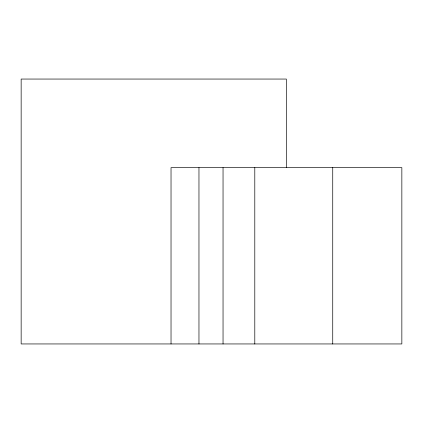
<?xml version="1.0" encoding="UTF-8"?>
<svg xmlns="http://www.w3.org/2000/svg" width="423" height="423" viewBox="0 0 423 423"><rect width="100%" height="100%" fill="white"/><g stroke="black" fill="none" stroke-linecap="round" stroke-linejoin="round"><path stroke-width="0.63" d="M332.737 167.645L332.737 343.947M286.339 167.645L286.339 79.053L21.15 79.053L21.15 343.947L401.85 343.947L401.85 167.645L171.029 167.645L171.029 343.947M254.794 167.645L254.794 343.947M223.043 167.645L223.043 343.947M198.963 167.645L198.963 343.947"/></g></svg>
